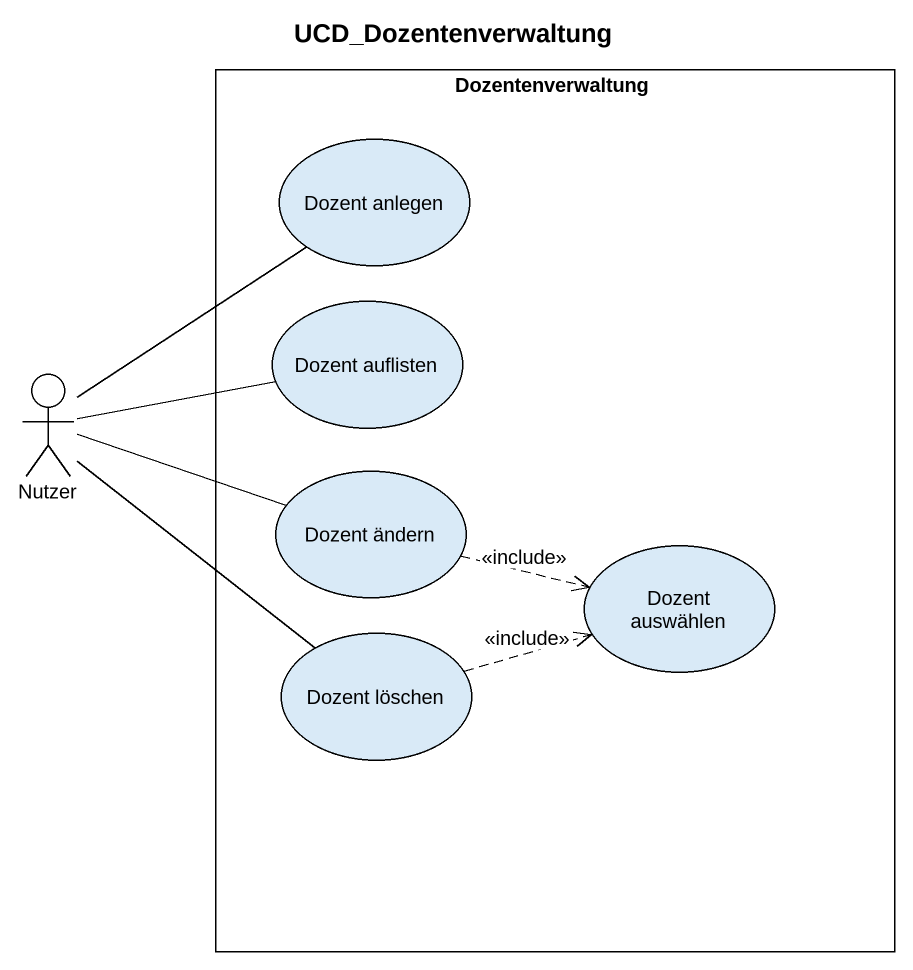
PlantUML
@startuml
title UCD_Dozentenverwaltung
rectangle Dozentenverwaltung {
  usecase "Dozent anlegen" as Dozent_anlegen
  usecase "Dozent auflisten" as Dozent_auflisten
  usecase "Dozent ändern" as Dozent_ändern
  usecase "Dozent auswählen" as Dozent_auswählen
  usecase "Dozent löschen" as Dozent_löschen
}
actor Nutzer
Nutzer -up- Dozent_anlegen
Nutzer -right- Dozent_auflisten
Nutzer -right- Dozent_ändern
Nutzer -- Dozent_löschen
Dozent_ändern .right.> Dozent_auswählen : <<include>>
Dozent_löschen .right.> Dozent_auswählen : <<include>>
@enduml
